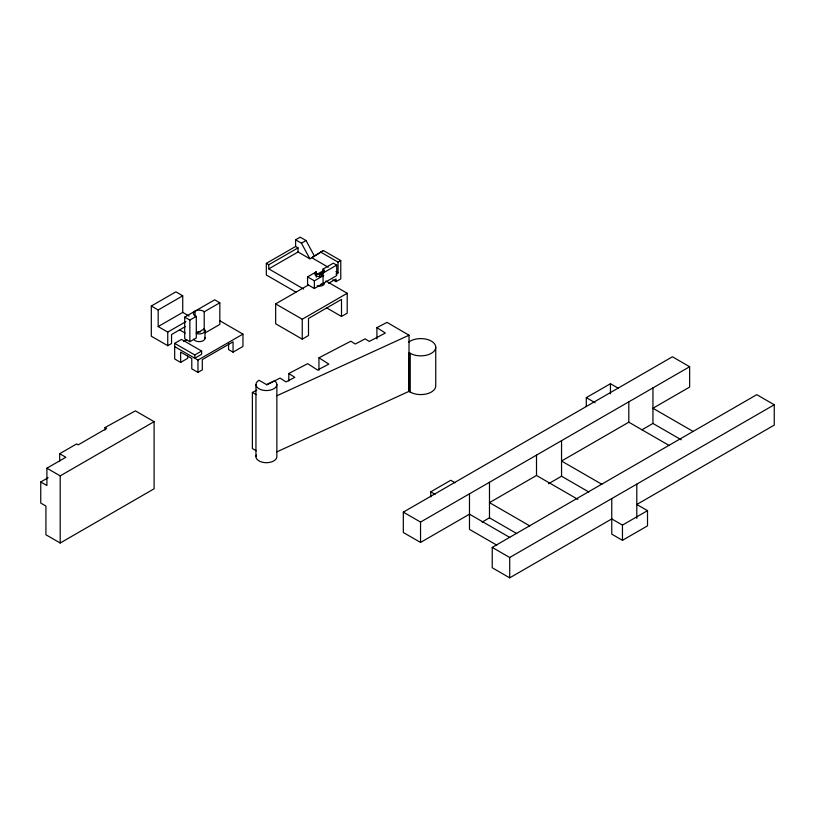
<?xml version="1.0" encoding="UTF-8"?>
<svg xmlns="http://www.w3.org/2000/svg" width="815" height="815" viewBox="0 0 815 815"><rect width="100%" height="100%" fill="white"/><g stroke="black" fill="none" stroke-linecap="round" stroke-linejoin="round"><path stroke-width="1.22" d="M332.815 279.779L336.035 281.633L340.772 278.893L340.772 260.576L323.402 250.551L311.778 257.723L328.211 267.208M298.035 251.978L298.035 247.882L268.767 264.773L268.767 268.879L298.035 251.978L309.873 258.813L323.402 250.551M185.28 326.611L171.547 334.537L171.547 343.512L167.747 345.703L151.315 336.208L151.315 306.022L175.867 291.841L182.733 295.814L182.733 312.4L158.181 326.571L158.181 309.985L182.733 295.814M295.947 292.106L266.332 275.012L266.332 263.367L295.601 246.466L295.601 239.804L300.195 237.155L306.043 240.527L314.468 256.165M295.601 239.804L301.448 243.186L306.043 240.527M219.826 302.783L204.208 311.799A5.787 3.341 0 0 0 195.101 311.106A5.787 3.341 0 0 0 196.303 316.363L196.303 337.991L189.854 341.719L184.71 338.745L184.71 317.116L214.681 299.808L219.826 302.783L219.826 324.411L205.248 332.826M158.181 326.571L167.747 332.092L185.901 321.619M184.71 317.116L189.854 320.081L196.303 316.363M174.675 343.36L181.49 339.417L201.621 351.041L201.621 354.311L194.795 358.243L194.795 354.973L174.675 343.36L174.675 358.967L180.635 362.41L187.695 358.335L187.695 356.043M183.446 341.556L186.737 339.661M307.571 276.896L316.251 271.884A4.808 2.781 0 0 0 316.251 275.806A4.808 2.781 0 0 0 323.056 275.806L314.376 280.818L307.571 276.896L307.571 284.578L314.376 288.5L336.727 275.592L336.727 265.109L333.335 263.153L323.056 269.082A4.808 2.781 0 0 1 323.056 273.015L323.056 283.488A4.808 2.781 0 0 1 320.896 284.211M320.713 252.11L338.072 262.135L340.772 260.576M323.616 270.539L316.251 274.787A4.808 2.781 0 0 1 322.057 274.349M319.653 276.662L319.653 274.237L323.056 272.271L323.056 269.082M323.056 273.015L336.727 265.109M325.939 281.002L347.2 293.278L347.2 313.184L341.505 316.475L341.505 299.4L308.498 318.451L308.498 335.525L302.243 339.142L275.664 323.789L275.664 303.893L308.559 284.893M194.795 354.973L201.621 351.041M335.923 274.146L338.072 272.903L338.072 262.135M328.628 283.263L336.035 278.985L336.035 281.633M174.675 346.63L197.974 360.077L242.952 334.109L242.952 346.457L233.059 352.162L228.577 349.584L228.577 343.838M180.635 362.41L180.635 352.07L191.78 358.508L191.78 368.849L197.974 372.414L202.303 369.918L202.303 359.588L233.059 341.831L233.059 352.162M59.678 461.147L59.678 453.721L76.6 443.951L78.189 444.868L106.622 428.446L105.033 427.529L105.033 430.004M105.033 427.529L135.382 410.852L154.096 421.661L154.096 488.796L60.198 543.014L45.925 534.783L45.925 506.054L40.75 503.069L40.75 481.981L48.116 477.722M275.664 303.893L302.243 319.236L347.2 293.278M40.75 481.981L46.903 485.526L46.903 468.197L65.832 457.266L59.678 453.721M46.903 468.197L60.198 475.879L154.096 421.661M586.291 406.522L586.291 397.649L610.445 383.712L618.137 388.154M430.768 496.895L430.768 491.822L450.777 480.28L455.076 482.755M509.813 537.462L469.481 514.173L420.54 542.433L403.323 532.49L403.323 512.136L672.426 356.776L689.643 366.719L689.643 387.064L652.947 408.254L693.29 431.543M403.323 512.136L420.54 522.079L689.643 366.719M577.927 499.401L536.504 475.481L489.479 502.621L529.821 525.909M669.135 445.479L628.803 422.19L561.545 461.025L601.888 484.314M482.113 522.089L489.479 517.831L516.741 533.57M548.475 483.774L561.545 476.225L588.797 491.965M641.976 429.79L652.947 423.454L681.289 439.825M647.507 510.648L622.456 525.105L611.759 518.931L509.711 577.845L492.229 567.76L492.229 547.405L756.768 394.674L774.25 404.77L774.25 425.114L636.8 504.475L647.507 510.648L647.507 525.858L622.456 540.314L611.759 534.141L611.759 498.576M492.229 547.405L509.711 557.501L774.25 404.77M256.165 450.756L252.375 448.566L252.375 392.453L256.796 390.151M266.75 384.975L280.024 378.068L286.024 381.909L294.816 377.335L288.816 373.484L307.663 363.673L317.544 370.01L328.842 364.132L318.96 357.795L350.837 341.21L355.259 344.032L365.191 338.867L369.236 341.454L385.363 333.06L376.907 327.64L387.033 322.373L409.018 335.23L409.018 391.343L410.23 392.056A14.945 8.629 0 0 0 426.51 393.92A14.945 8.629 0 0 0 435.74 385.953L435.74 347.231M276.835 395.784L409.018 335.23M276.835 451.887L409.191 391.271L410.23 392.056L410.23 353.323L409.191 352.538L409.191 391.271M586.291 397.649L595.093 402.732M295.601 246.466L298.035 247.882M335.882 271.639L338.072 272.903M319.653 274.237L323.056 276.204A4.808 2.781 0 0 0 323.82 275.623M266.332 263.367L268.767 264.773M268.767 268.879L303.638 289.009M326.621 307.876L341.505 316.475M219.653 320.662L242.952 334.109M182.733 312.4L189.111 316.077M151.315 306.022L158.181 309.985M179.728 329.932L185.209 333.091M430.768 491.822L435.067 494.308M252.375 392.453L256.165 394.643M496.732 545.113L469.481 529.383L469.481 493.829M301.448 243.186L309.873 258.813M652.947 387.899L652.947 423.454M636.8 484.12L636.8 518.411M628.803 401.846L628.803 422.19M622.456 525.105L622.456 540.314M610.445 383.712L610.445 393.849M561.545 440.671L561.545 476.225M536.504 455.127L536.504 475.481M509.711 557.501L509.711 577.845M489.479 482.276L489.479 517.831M420.54 522.079L420.54 542.433M376.907 327.64L376.907 338.867M318.96 357.795L318.96 370.265M316.251 271.884L316.251 277.181M314.376 280.818L314.376 288.5M302.243 319.236L302.243 339.142M288.816 373.484L288.816 380.972M276.866 384.527L276.866 456.665A10.463 6.041 0 0 1 265.038 462.655A10.463 6.041 0 0 1 256.307 455.096M255.951 384.527L255.951 456.665M204.983 330.584L204.983 338.286M204.208 311.799L204.208 331.175M197.974 360.077L197.974 372.414M195.101 311.106L195.101 316.2M189.854 320.081L189.854 341.719M167.747 332.092L167.747 345.703M60.198 475.879L60.198 543.014M408.549 342.28A14.945 8.629 0 0 1 430.065 340.456A14.945 8.629 0 0 1 431.96 352.956A14.945 8.629 0 0 1 410.23 353.323M204.789 337.42A5.787 3.341 0 0 1 200.694 341.516A5.787 3.341 0 0 1 193.603 339.152M196.303 332.204A5.787 3.341 0 0 1 200.694 331.878M324.299 282.591A4.808 2.781 0 0 1 322.577 285.515A4.808 2.781 0 0 1 317.249 285.719M323.056 272.271A4.808 2.781 0 0 1 323.82 272.852M204.208 328.924L196.303 333.478A5.787 3.341 0 0 0 203.292 332.948A5.787 3.341 0 0 0 204.208 328.924M274.533 380.799L266.403 384.527L259.007 380.259A10.463 6.041 0 0 0 258.396 388.409A10.463 6.041 0 0 0 272.404 389.468A10.463 6.041 0 0 0 275.47 381.502L274.533 380.799"/></g></svg>
